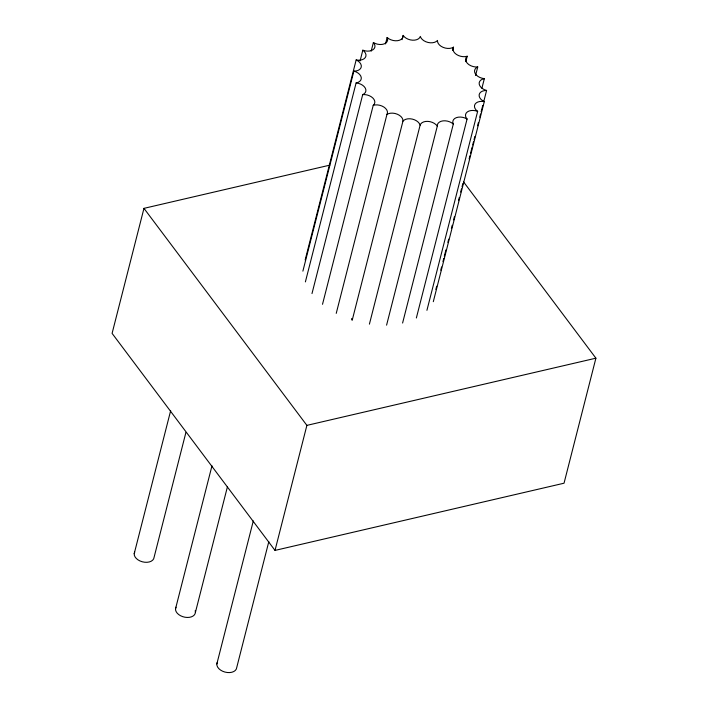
<?xml version="1.0" encoding="UTF-8"?>
<svg xmlns="http://www.w3.org/2000/svg" width="708" height="708" viewBox="0 0 708 708"><rect width="100%" height="100%" fill="white"/><g stroke="black" fill="none" stroke-linecap="round" stroke-linejoin="round"><path stroke-width="1.06" d="M329.839 165.141L143.963 208.356L112.094 333.38L275.014 550.408L564.037 483.21L595.906 358.186L463.448 181.744M134.21 553.691L170.663 410.675M185.912 432.446L154.087 557.32A10.133 6.54 14.3 0 1 142.29 561.78A10.133 6.54 14.3 0 1 134.688 552.054M175.522 608.827L211.975 465.811M195.399 612.455L227.498 486.52M305.166 259.986L356.159 59.95A9.275 5.983 14.3 0 0 365.301 57.543A9.275 5.983 14.3 0 0 362.815 50.206A9.275 5.983 14.3 0 0 373.089 49.675A9.275 5.983 14.3 0 0 373.381 42.551A9.275 5.983 14.3 0 0 384.09 43.931A9.275 5.983 14.3 0 0 387.143 37.497A9.275 5.983 14.3 0 0 397.551 40.692A9.275 5.983 14.3 0 0 403.153 35.4A9.275 5.983 14.3 0 0 412.552 40.197A9.275 5.983 14.3 0 0 420.331 36.391A9.275 5.983 14.3 0 0 428.083 42.462A9.275 5.983 14.3 0 0 437.5 40.409A9.275 5.983 14.3 0 0 443.075 47.339A9.275 5.983 14.3 0 0 453.492 47.179A9.275 5.983 14.3 0 0 456.518 54.489A9.275 5.983 14.3 0 0 467.218 56.242A9.275 5.983 14.3 0 0 467.475 63.437A9.275 5.983 14.3 0 0 477.741 66.968L475.564 75.526M302.882 271.146L353.867 71.11A9.275 5.983 14.3 0 0 361.257 66.995A9.275 5.983 14.3 0 0 356.159 59.95M360.089 60.906L362.815 50.206M305.387 281.899L356.106 82.933A9.275 5.983 14.3 0 0 361.23 77.384A9.275 5.983 14.3 0 0 353.867 71.11M371.196 51.109L373.381 42.551M216.834 663.971L253.296 520.955M311.989 293.572L362.708 94.607A9.275 5.983 14.3 0 0 365.231 88.004A9.275 5.983 14.3 0 0 356.106 82.933M385.506 43.923L387.143 37.497M322.512 304.307L373.231 105.333A9.275 5.983 14.3 0 0 372.974 98.138A9.275 5.983 14.3 0 0 362.708 94.607M268.81 541.655L236.711 667.6A10.133 6.54 14.3 0 1 224.923 672.06A10.133 6.54 14.3 0 1 217.321 662.334M402.064 39.675L403.153 35.4M275.014 550.408L306.883 425.375L143.963 208.356M336.238 313.37L386.957 114.395A9.275 5.983 14.3 0 0 383.94 107.085A9.275 5.983 14.3 0 0 373.231 105.333M352.23 320.14L402.949 121.165A9.275 5.983 14.3 0 0 397.374 114.236A9.275 5.983 14.3 0 0 386.957 114.395M369.408 324.149L420.118 125.183A9.275 5.983 14.3 0 1 427.897 121.378A9.275 5.983 14.3 0 1 437.296 126.174A9.275 5.983 14.3 0 1 442.907 120.882A9.275 5.983 14.3 0 1 453.315 124.077A9.275 5.983 14.3 0 1 456.368 117.643A9.275 5.983 14.3 0 1 467.076 119.024A9.275 5.983 14.3 0 1 467.369 111.899A9.275 5.983 14.3 0 1 477.643 111.368A9.275 5.983 14.3 0 1 475.148 104.032A9.275 5.983 14.3 0 1 484.29 101.625A9.275 5.983 14.3 0 1 479.192 94.58A9.275 5.983 14.3 0 1 486.582 90.465A9.275 5.983 14.3 0 1 479.219 84.19A9.275 5.983 14.3 0 1 484.352 78.641A9.275 5.983 14.3 0 1 475.218 73.57A9.275 5.983 14.3 0 1 477.741 66.968M452.678 50.392L453.492 47.179M386.586 325.149L437.296 126.174M465.855 61.587L467.218 56.242M402.595 323.043L453.315 124.077M416.357 317.989L467.076 119.024M481.891 88.27L484.352 78.641M426.924 310.334L477.643 111.368M435.863 289.439L436.686 286.227M440.774 270.182L441.588 266.969M442.951 261.624L443.774 258.411M444.314 256.269L445.952 249.853M447.863 242.366L448.677 239.154M451.403 228.463L452.226 225.25M453.589 219.905L454.403 216.692M458.501 200.647L459.315 197.435M460.678 192.089L461.492 188.877M462.041 186.744L462.864 183.531M469.13 158.928L469.953 155.716M470.493 153.583L472.13 147.158M472.679 145.025L473.493 141.812M474.041 139.671L474.856 136.467M477.581 125.767L478.404 122.555M479.767 117.209L480.582 113.997M481.13 111.855L482.767 105.439M483.856 101.164L486.582 90.465M433.305 301.67L484.29 101.625M306.883 425.375L595.906 358.186M195.204 610.694A10.133 6.54 14.3 0 1 184.903 617.217A10.133 6.54 14.3 0 1 176.009 607.19M351.478 318.618A9.275 5.983 14.3 0 1 351.92 319.928M402.949 121.165A9.275 5.983 14.3 0 1 412.366 119.112A9.275 5.983 14.3 0 1 420.118 125.183"/></g></svg>
